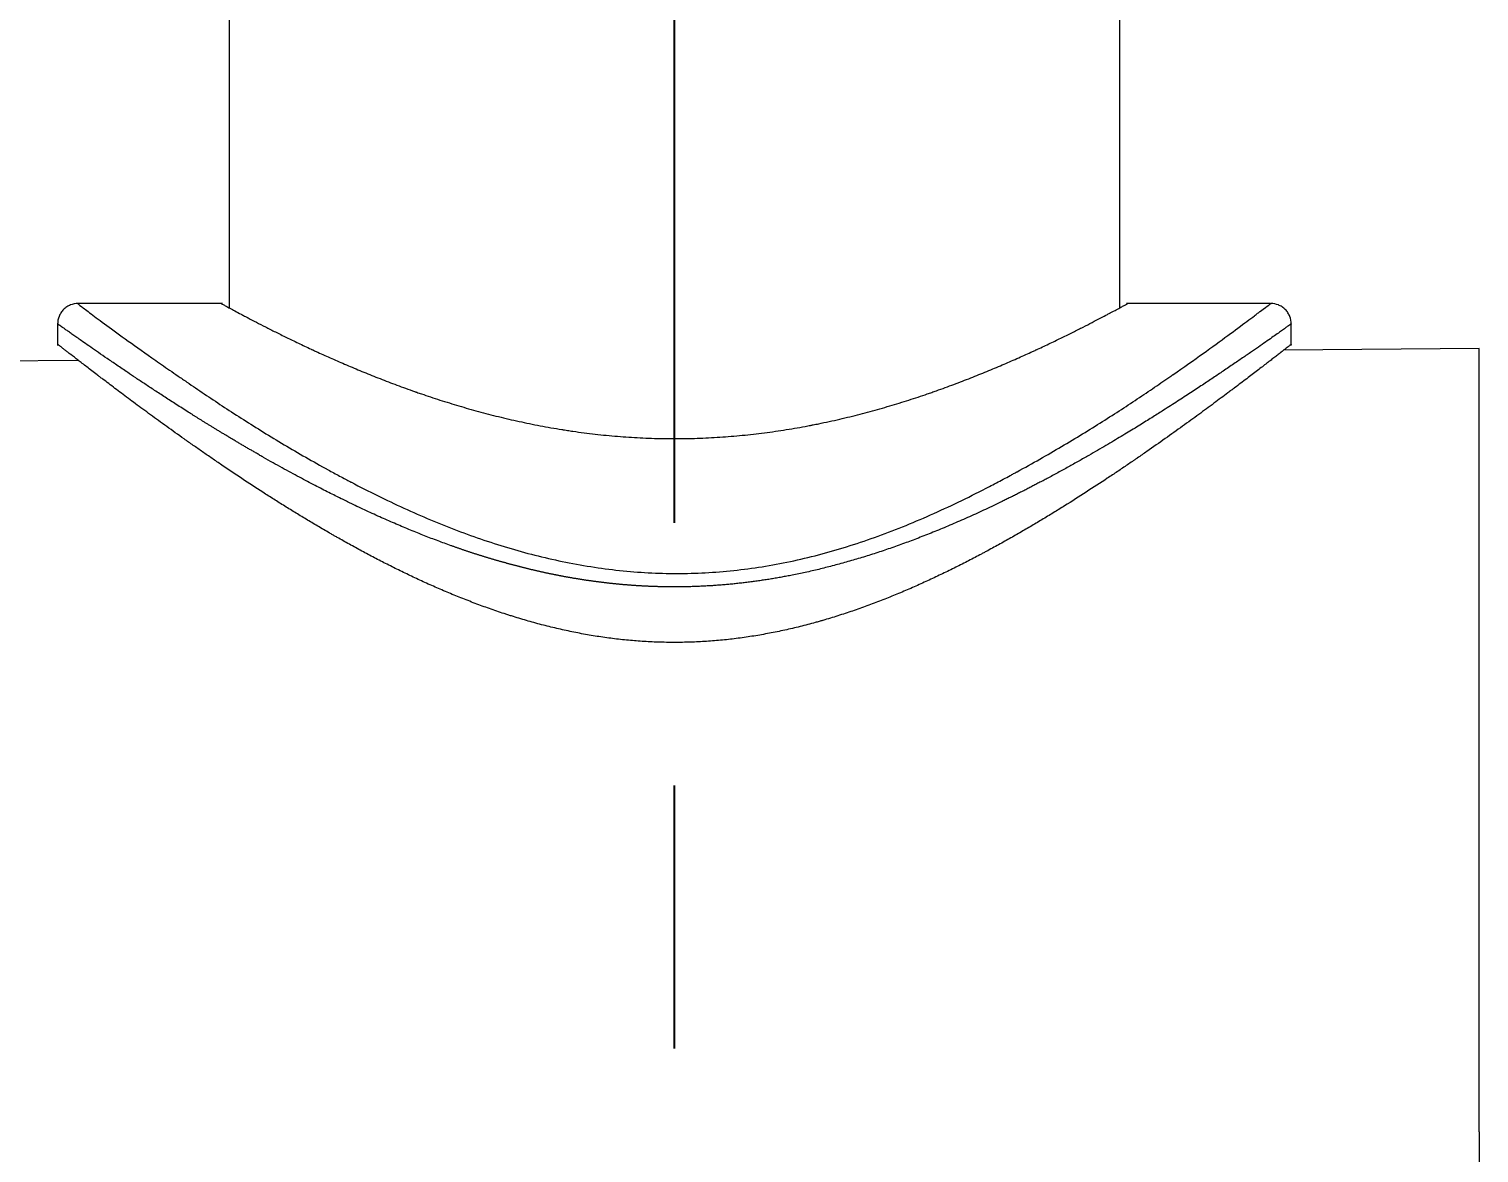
# Model space of a CAD drawing. Header units: millimetres. Extents: x 17284 to 19660, y -6011 to -2651.
# Drawn here: x 17982.21 to 18017.25, y -4377.66 to -4350.5 of the extents above; entities that cross this region are included whole.
import ezdxf

# ---------------------------------------------------------------- set-up
doc = ezdxf.new("R2010")
doc.units = ezdxf.units.MM
doc.linetypes.add('CENTERX2', pattern=[101.6, 63.5, -12.7, 12.7, -12.7])
doc.layers.add('CENTER', color=1, linetype='CENTERX2')
doc.layers.add('DIM', color=3, linetype='Continuous', lineweight=13)
doc.styles.get("Standard").update_dxf_attribs({"font": 'arial.ttf'})
doc.dimstyles.get("Standard").update_dxf_attribs({"dimtxt": 0.18, "dimasz": 0.18, "dimexe": 0.18, "dimexo": 0.0625, "dimgap": 0.09, "dimtad": 0, "dimtih": 1, "dimtoh": 1, "dimdec": 1, "dimdsep": 46, "dimtxsty": 'Standard', "dimcen": 0.09, "dimadec": 0, "dimazin": 0, "dimtfac": 1, "dimtdec": 1, "dimtofl": 0, "dimtmove": 0, "dimatfit": 3, "dimfxl": 1, "dimtolj": 1, "dimtzin": 0, "dimarcsym": 0})

# ---------------------------------------------------------------- blocks, each defined once
blk = doc.blocks.new('*D113')
at = {"layer": 'Defpoints', "color": 0, "transparency": 16777216}
for p in [(17984.973, -3879.358, 0), (17740.521, -4555.632), (17984.973, -4555.632)]:
    blk.add_point(p, dxfattribs=at)
at = {"layer": 'DIM', "color": 0, "lineweight": -2, "transparency": 16777216}
for p, q in [((17984.911, -3879.358), (17740.341, -3879.358)), ((17740.521, -3897.358), (17740.521, -4203.305)), ((17740.521, -4537.632), (17740.521, -4231.686)), ((17984.911, -4555.632), (17740.341, -4555.632))]:
    blk.add_line(p, q, dxfattribs=at)
at = {"layer": 'DIM', "color": 0, "transparency": 16777216}
for points in [[(17737.521, -3897.358), (17743.521, -3897.358), (17740.521, -3879.358)], [(17737.521, -4537.632), (17743.521, -4537.632), (17740.521, -4555.632)]]:
    blk.add_solid(points, dxfattribs=at)
at = {"layer": 'DIM', "color": 0, "transparency": 16777216, "insert": (17740.521, -4217.495), "char_height": 18, "attachment_point": 5}
blk.add_mtext('\\A1;692', dxfattribs=at)
blk = doc.blocks.new('*D120')
at = {"layer": 'Defpoints', "color": 0, "transparency": 16777216}
for p in [(18062.966, -4312.47), (18062.966, -4362.585, 0), (17949.926, -4377.144, 0)]:
    blk.add_point(p, dxfattribs=at)
at = {"layer": 'DIM', "color": 0, "lineweight": -2, "transparency": 16777216}
for p, q in [((17949.926, -4377.082), (17949.926, -4312.29)), ((18062.966, -4362.522), (18062.966, -4312.29)), ((17949.926, -4312.47), (17931.926, -4312.47)), ((18044.966, -4312.47), (17967.926, -4312.47))]:
    blk.add_line(p, q, dxfattribs=at)
at = {"layer": 'DIM', "color": 0, "transparency": 16777216}
for points in [[(17967.926, -4309.47), (17967.926, -4315.47), (17949.926, -4312.47)], [(18044.966, -4309.47), (18044.966, -4315.47), (18062.966, -4312.47)]]:
    blk.add_solid(points, dxfattribs=at)
at = {"layer": 'DIM', "color": 0, "transparency": 16777216, "insert": (17907.889, -4312.47), "char_height": 18, "attachment_point": 5}
blk.add_mtext('\\A1;113', dxfattribs=at)

msp = doc.modelspace()

# ---------------------------------------------------------------- linework, layer by layer
at = {"linetype": 'Continuous', "lineweight": 18, "extrusion": (-1, -2.22045e-16, -3.42573e-11)}
for p, q in [((17987.046, -4230.688, 0), (17987.046, -4357.238, 0)), ((18008.569, -4357.238, 0), (18008.569, -4230.688, 0))]:
    msp.add_line(p, q, dxfattribs=at)
at = {"linetype": 'Continuous', "lineweight": 18, "extrusion": (-1, -2.22045e-16, 0)}
for p, q in [((17986.881, -4357.131, 0), (17983.407, -4357.131, 0)), ((18012.209, -4357.131, 0), (18008.733, -4357.131, 0)), ((17982.9, -4357.606, 0), (17982.9, -4358.144, 0)), ((18012.715, -4358.144, 0), (18012.715, -4357.565, 0)), ((18017.254, -4358.217, 0), (18012.536, -4358.258, 0)), ((17983.407, -4358.512, 0), (17977.728, -4358.562, 0))]:
    msp.add_line(p, q, dxfattribs=at)
at = {"linetype": 'Continuous', "lineweight": 13, "extrusion": (-1, -2.22045e-16, 0)}
for q in [(18017.254, -4358.217, 0), (18017.254, -4396.072, 0)]:
    msp.add_line((18017.254, -4377.144, 0), q, dxfattribs=at)
at = {"linetype": 'Continuous', "lineweight": 18}
for points, knots in [([(17983.394, -4357.131, 0), (17983.329, -4357.133, 0), (17983.236, -4357.152, 0), (17983.12, -4357.212, 0), (17983.04, -4357.275, 0), (17982.977, -4357.355, 0), (17982.917, -4357.471, 0), (17982.9, -4357.564, 0), (17982.9, -4357.629, 0)], [0, 0, 0, 0, 0.240961, 0.369535, 0.499992, 0.631415, 0.760777, 1, 1, 1, 1]), ([(17986.849, -4357.131, 0), (17986.849, -4357.131, 0), (17986.85, -4357.132, 0), (17986.855, -4357.134, 0), (17986.858, -4357.136, 0), (17986.86, -4357.137, 0), (17986.861, -4357.138, 0), (17986.861, -4357.138, 0), (17986.871, -4357.143, 0), (17986.898, -4357.158, 0), (17986.966, -4357.195, 0), (17987.061, -4357.246, 0), (17987.182, -4357.311, 0), (17987.28, -4357.364, 0), (17987.36, -4357.406, 0), (17987.401, -4357.428, 0), (17987.453, -4357.455, 0), (17987.479, -4357.469, 0), (17987.491, -4357.475, 0), (17987.498, -4357.479, 0), (17987.564, -4357.514, 0), (17987.7, -4357.585, 0), (17987.921, -4357.698, 0), (17988.164, -4357.82, 0), (17988.428, -4357.951, 0), (17988.715, -4358.089, 0), (17988.921, -4358.186, 0), (17989.034, -4358.239, 0), (17989.041, -4358.242, 0), (17989.054, -4358.248, 0), (17989.074, -4358.257, 0), (17989.121, -4358.279, 0), (17989.216, -4358.323, 0), (17989.411, -4358.411, 0), (17989.699, -4358.539, 0), (17990.062, -4358.694, 0), (17990.442, -4358.851, 0), (17990.84, -4359.008, 0), (17991.117, -4359.111, 0), (17991.329, -4359.189, 0), (17991.419, -4359.221, 0), (17991.519, -4359.256, 0), (17991.546, -4359.266, 0), (17991.564, -4359.272, 0), (17991.573, -4359.275, 0), (17991.619, -4359.291, 0), (17991.802, -4359.355, 0), (17992.138, -4359.466, 0), (17992.598, -4359.608, 0), (17993.069, -4359.743, 0), (17993.554, -4359.868, 0), (17994.051, -4359.984, 0), (17994.561, -4360.089, 0), (17994.911, -4360.15, 0), (17995.099, -4360.18, 0), (17995.121, -4360.184, 0), (17995.165, -4360.191, 0), (17995.243, -4360.203, 0), (17995.399, -4360.226, 0), (17995.711, -4360.269, 0), (17996.161, -4360.32, 0), (17996.704, -4360.365, 0), (17997.253, -4360.392, 0), (17997.622, -4360.398, 0), (17997.807, -4360.398, 0)], [0, 0, 0, 0, 0.015455, 0.023269, 0.027176, 0.029129, 0.029129, 0.031083, 0.031083, 0.062338, 0.093594, 0.124849, 0.156104, 0.18736, 0.18736, 0.202988, 0.210801, 0.214708, 0.216662, 0.216662, 0.218615, 0.249871, 0.281126, 0.312381, 0.343637, 0.374892, 0.406148, 0.406148, 0.408101, 0.408101, 0.410055, 0.413961, 0.421775, 0.437403, 0.468658, 0.499914, 0.531169, 0.562425, 0.59368, 0.59368, 0.609308, 0.613215, 0.615168, 0.615168, 0.617121, 0.617121, 0.624935, 0.656191, 0.687446, 0.718701, 0.749957, 0.781212, 0.812468, 0.843723, 0.843723, 0.845677, 0.84763, 0.851537, 0.859351, 0.874978, 0.906234, 0.937489, 0.968745, 1, 1, 1, 1]), ([(17997.807, -4360.398, 0), (17997.993, -4360.398, 0), (17998.361, -4360.392, 0), (17998.907, -4360.365, 0), (17999.448, -4360.321, 0), (17999.983, -4360.26, 0), (18000.512, -4360.184, 0), (18000.861, -4360.123, 0), (18001.057, -4360.086, 0), (18001.078, -4360.081, 0), (18001.111, -4360.075, 0), (18001.122, -4360.073, 0), (18001.143, -4360.069, 0), (18001.197, -4360.058, 0), (18001.337, -4360.03, 0), (18001.636, -4359.967, 0), (18002.053, -4359.87, 0), (18002.54, -4359.744, 0), (18003.013, -4359.609, 0), (18003.474, -4359.467, 0), (18003.772, -4359.368, 0), (18003.956, -4359.305, 0), (18003.993, -4359.292, 0), (18004.066, -4359.267, 0), (18004.102, -4359.254, 0), (18004.211, -4359.216, 0), (18004.425, -4359.139, 0), (18004.772, -4359.009, 0), (18005.169, -4358.852, 0), (18005.549, -4358.696, 0), (18005.913, -4358.541, 0), (18006.143, -4358.438, 0), (18006.312, -4358.362, 0), (18006.395, -4358.325, 0), (18006.49, -4358.281, 0), (18006.537, -4358.259, 0), (18006.557, -4358.25, 0), (18006.571, -4358.244, 0), (18006.684, -4358.191, 0), (18006.896, -4358.091, 0), (18007.182, -4357.953, 0), (18007.446, -4357.823, 0), (18007.688, -4357.701, 0), (18007.907, -4357.588, 0), (18008.104, -4357.486, 0), (18008.22, -4357.425, 0), (18008.288, -4357.389, 0), (18008.301, -4357.382, 0), (18008.317, -4357.373, 0), (18008.324, -4357.37, 0), (18008.337, -4357.363, 0), (18008.371, -4357.344, 0), (18008.448, -4357.303, 0), (18008.55, -4357.249, 0), (18008.645, -4357.197, 0), (18008.714, -4357.16, 0), (18008.756, -4357.137, 0), (18008.766, -4357.131, 0), (18008.766, -4357.131, 0), (18008.766, -4357.131, 0), (18008.766, -4357.131, 0)], [0, 0, 0, 0, 0.03119, 0.062381, 0.093571, 0.124761, 0.155951, 0.187142, 0.187142, 0.19104, 0.19104, 0.19299, 0.19299, 0.194939, 0.202737, 0.218332, 0.249522, 0.280712, 0.311903, 0.343093, 0.374283, 0.374283, 0.382081, 0.382081, 0.389878, 0.389878, 0.405473, 0.436664, 0.467854, 0.499044, 0.530234, 0.561425, 0.561425, 0.57702, 0.584817, 0.588716, 0.590666, 0.590666, 0.592615, 0.623805, 0.654996, 0.686186, 0.717376, 0.748566, 0.779757, 0.810947, 0.810947, 0.818744, 0.818744, 0.820694, 0.822643, 0.826542, 0.842137, 0.873327, 0.904518, 0.935708, 0.966898, 0.998088, 0.998088, 1, 1, 1, 1]), ([(18012.715, -4357.629, 0), (18012.715, -4357.565, 0), (18012.698, -4357.471, 0), (18012.638, -4357.355, 0), (18012.575, -4357.275, 0), (18012.495, -4357.212, 0), (18012.379, -4357.152, 0), (18012.286, -4357.133, 0), (18012.221, -4357.131, 0)], [0, 0, 0, 0, 0.239207, 0.368568, 0.499996, 0.630459, 0.759037, 1, 1, 1, 1]), ([(17997.807, -4365.322, 0), (17997.677, -4365.322, 0), (17997.417, -4365.318, 0), (17997.03, -4365.299, 0), (17996.647, -4365.268, 0), (17996.267, -4365.224, 0), (17995.89, -4365.17, 0), (17995.516, -4365.104, 0), (17995.145, -4365.028, 0), (17994.778, -4364.942, 0), (17994.412, -4364.846, 0), (17994.11, -4364.759, 0), (17993.93, -4364.703, 0), (17993.855, -4364.679, 0), (17993.84, -4364.674, 0), (17993.81, -4364.665, 0), (17993.765, -4364.651, 0), (17993.601, -4364.597, 0), (17993.336, -4364.507, 0), (17992.989, -4364.379, 0), (17992.648, -4364.247, 0), (17992.312, -4364.109, 0), (17991.981, -4363.966, 0), (17991.656, -4363.819, 0), (17991.336, -4363.668, 0), (17991.02, -4363.514, 0), (17990.709, -4363.356, 0), (17990.403, -4363.196, 0), (17990.101, -4363.033, 0), (17989.852, -4362.895, 0), (17989.693, -4362.805, 0), (17989.631, -4362.771, 0), (17989.607, -4362.757, 0), (17989.595, -4362.75, 0), (17989.558, -4362.729, 0), (17989.436, -4362.659, 0), (17989.22, -4362.533, 0), (17988.938, -4362.365, 0), (17988.661, -4362.197, 0), (17988.389, -4362.03, 0), (17988.122, -4361.862, 0), (17987.774, -4361.64, 0), (17987.352, -4361.364, 0), (17987.028, -4361.146, 0), (17986.789, -4360.984, 0), (17986.632, -4360.877, 0), (17986.402, -4360.718, 0), (17986.251, -4360.613, 0), (17986.168, -4360.554, 0), (17986.159, -4360.548, 0), (17986.14, -4360.535, 0), (17986.112, -4360.515, 0), (17986.048, -4360.47, 0), (17985.848, -4360.329, 0), (17985.534, -4360.104, 0), (17985.142, -4359.82, 0), (17984.898, -4359.64, 0), (17984.723, -4359.51, 0), (17984.608, -4359.425, 0), (17984.442, -4359.301, 0), (17984.284, -4359.182, 0), (17984.133, -4359.068, 0), (17984.013, -4358.977, 0), (17983.932, -4358.916, 0), (17983.898, -4358.89, 0), (17983.881, -4358.877, 0), (17983.87, -4358.869, 0), (17983.77, -4358.792, 0), (17983.601, -4358.662, 0), (17983.39, -4358.5, 0), (17983.273, -4358.409, 0), (17983.194, -4358.348, 0), (17983.145, -4358.31, 0), (17983.081, -4358.26, 0), (17983.026, -4358.217, 0), (17982.988, -4358.187, 0), (17982.969, -4358.172, 0), (17982.961, -4358.166, 0), (17982.96, -4358.165, 0), (17982.957, -4358.163, 0), (17982.953, -4358.16, 0), (17982.938, -4358.148, 0), (17982.919, -4358.133, 0), (17982.904, -4358.121, 0), (17982.9, -4358.118, 0), (17982.9, -4358.118, 0), (17982.9, -4358.118, 0), (17982.9, -4358.118, 0)], [0, 0, 0, 0, 0.015622, 0.031243, 0.046865, 0.062486, 0.078108, 0.093729, 0.109351, 0.124973, 0.140594, 0.156216, 0.164026, 0.164026, 0.165979, 0.165979, 0.167932, 0.171837, 0.187459, 0.20308, 0.218702, 0.234323, 0.249945, 0.265567, 0.281188, 0.29681, 0.312431, 0.328053, 0.343674, 0.359296, 0.367107, 0.36906, 0.36906, 0.371012, 0.371012, 0.374918, 0.390539, 0.406161, 0.421782, 0.437404, 0.453025, 0.468647, 0.49989, 0.531133, 0.531133, 0.546755, 0.562376, 0.577998, 0.577998, 0.579951, 0.579951, 0.581903, 0.585809, 0.59362, 0.624863, 0.656106, 0.687349, 0.687349, 0.70297, 0.718592, 0.734214, 0.749835, 0.765457, 0.773268, 0.777173, 0.777173, 0.779126, 0.781078, 0.812321, 0.843565, 0.874808, 0.874808, 0.890429, 0.906051, 0.921672, 0.937294, 0.945105, 0.945105, 0.947057, 0.947057, 0.94901, 0.952916, 0.968537, 0.984159, 0.99978, 0.99978, 1, 1, 1, 1]), ([(18012.715, -4358.118, 0), (18012.715, -4358.118, 0), (18012.702, -4358.129, 0), (18012.644, -4358.174, 0), (18012.578, -4358.225, 0), (18012.52, -4358.271, 0), (18012.493, -4358.292, 0), (18012.461, -4358.317, 0), (18012.452, -4358.324, 0), (18012.446, -4358.328, 0), (18012.443, -4358.331, 0), (18012.427, -4358.343, 0), (18012.389, -4358.372, 0), (18012.32, -4358.426, 0), (18012.228, -4358.497, 0), (18012.128, -4358.575, 0), (18011.982, -4358.687, 0), (18011.779, -4358.843, 0), (18011.594, -4358.984, 0), (18011.447, -4359.095, 0), (18011.371, -4359.152, 0), (18011.292, -4359.211, 0), (18011.253, -4359.241, 0), (18011.239, -4359.251, 0), (18011.212, -4359.271, 0), (18011.145, -4359.322, 0), (18011.02, -4359.415, 0), (18010.846, -4359.544, 0), (18010.667, -4359.677, 0), (18010.418, -4359.859, 0), (18010.091, -4360.097, 0), (18009.673, -4360.395, 0), (18009.378, -4360.603, 0), (18009.15, -4360.761, 0), (18009.073, -4360.814, 0), (18008.986, -4360.874, 0), (18008.976, -4360.881, 0), (18008.956, -4360.895, 0), (18008.927, -4360.915, 0), (18008.858, -4360.962, 0), (18008.719, -4361.057, 0), (18008.518, -4361.193, 0), (18008.189, -4361.412, 0), (18007.766, -4361.688, 0), (18007.415, -4361.911, 0), (18007.146, -4362.079, 0), (18006.966, -4362.191, 0), (18006.689, -4362.358, 0), (18006.408, -4362.526, 0), (18006.121, -4362.692, 0), (18005.829, -4362.859, 0), (18005.581, -4362.996, 0), (18005.405, -4363.092, 0), (18005.328, -4363.133, 0), (18005.29, -4363.153, 0), (18005.265, -4363.167, 0), (18005.137, -4363.235, 0), (18004.919, -4363.349, 0), (18004.606, -4363.508, 0), (18004.289, -4363.663, 0), (18003.968, -4363.815, 0), (18003.642, -4363.962, 0), (18003.311, -4364.105, 0), (18002.975, -4364.243, 0), (18002.634, -4364.376, 0), (18002.288, -4364.503, 0), (18001.936, -4364.624, 0), (18001.637, -4364.718, 0), (18001.456, -4364.772, 0), (18001.387, -4364.792, 0), (18001.372, -4364.797, 0), (18001.342, -4364.805, 0), (18001.288, -4364.821, 0), (18001.121, -4364.868, 0), (18000.845, -4364.94, 0), (18000.475, -4365.027, 0), (18000.103, -4365.103, 0), (17999.728, -4365.169, 0), (17999.35, -4365.224, 0), (17998.969, -4365.268, 0), (17998.585, -4365.299, 0), (17998.198, -4365.318, 0), (17997.938, -4365.322, 0), (17997.807, -4365.322, 0)], [0, 0, 0, 0, 0.030344, 0.061624, 0.092903, 0.092903, 0.108542, 0.112452, 0.114407, 0.114407, 0.116362, 0.116362, 0.124182, 0.139822, 0.155461, 0.171101, 0.186741, 0.21802, 0.249299, 0.249299, 0.264939, 0.272758, 0.272758, 0.276668, 0.276668, 0.280578, 0.296218, 0.311857, 0.327497, 0.343137, 0.374416, 0.405695, 0.436974, 0.436974, 0.452614, 0.452614, 0.454569, 0.454569, 0.456524, 0.460434, 0.468253, 0.483893, 0.499533, 0.530812, 0.562091, 0.562091, 0.577731, 0.59337, 0.60901, 0.624649, 0.640289, 0.655929, 0.663748, 0.667658, 0.667658, 0.669613, 0.671568, 0.687208, 0.702847, 0.718487, 0.734127, 0.749766, 0.765406, 0.781046, 0.796685, 0.812325, 0.827964, 0.843604, 0.851424, 0.851424, 0.852401, 0.853379, 0.855334, 0.859244, 0.874883, 0.890523, 0.906162, 0.921802, 0.937442, 0.953081, 0.968721, 0.98436, 1, 1, 1, 1])]:
    msp.add_open_spline(points, degree=3, knots=knots, dxfattribs=at)
at = {"linetype": 'Continuous', "lineweight": 13}
for points, knots in [([(17983.384, -4357.131, 0), (17983.384, -4357.131, 0), (17983.386, -4357.135, 0), (17983.451, -4357.188, 0), (17983.685, -4357.367, 0), (17984.062, -4357.647, 0), (17984.583, -4358.025, 0), (17985.026, -4358.339, 0), (17985.394, -4358.597, 0), (17985.587, -4358.731, 0), (17985.828, -4358.897, 0), (17985.953, -4358.982, 0), (17986.016, -4359.026, 0), (17986.048, -4359.047, 0), (17986.064, -4359.058, 0), (17986.072, -4359.064, 0), (17986.076, -4359.066, 0), (17986.078, -4359.068, 0), (17986.079, -4359.069, 0), (17986.079, -4359.069, 0), (17986.08, -4359.069, 0), (17986.08, -4359.069, 0), (17986.08, -4359.069, 0), (17986.216, -4359.162, 0), (17986.494, -4359.351, 0), (17986.786, -4359.545, 0), (17987.235, -4359.839, 0), (17987.548, -4360.039, 0), (17988.201, -4360.442, 0), (17988.541, -4360.646, 0), (17989.073, -4360.95, 0), (17989.253, -4361.051, 0), (17989.529, -4361.202, 0), (17989.669, -4361.278, 0), (17989.833, -4361.365, 0), (17989.916, -4361.409, 0), (17989.958, -4361.431, 0), (17989.979, -4361.442, 0), (17989.989, -4361.448, 0), (17989.994, -4361.45, 0), (17989.997, -4361.452, 0), (17989.998, -4361.452, 0), (17989.999, -4361.453, 0), (17989.999, -4361.453, 0), (17989.999, -4361.453, 0), (17989.999, -4361.453, 0), (17989.999, -4361.453, 0), (17990.21, -4361.563, 0), (17990.631, -4361.777, 0), (17991.268, -4362.08, 0), (17991.909, -4362.362, 0), (17992.554, -4362.621, 0), (17993.203, -4362.854, 0), (17993.857, -4363.06, 0), (17994.515, -4363.239, 0), (17994.957, -4363.338, 0), (17995.179, -4363.382, 0)], [0, 0, 0, 0, 0.012428, 0.082969, 0.15351, 0.224051, 0.294591, 0.365132, 0.365132, 0.400403, 0.418038, 0.426856, 0.431264, 0.433469, 0.434571, 0.435122, 0.435398, 0.435535, 0.435604, 0.435639, 0.435656, 0.435656, 0.435673, 0.435673, 0.470944, 0.506214, 0.506214, 0.576755, 0.576755, 0.647296, 0.647296, 0.682566, 0.682566, 0.700201, 0.709019, 0.713428, 0.715632, 0.716734, 0.717285, 0.717561, 0.717699, 0.717768, 0.717802, 0.717819, 0.717828, 0.717828, 0.717837, 0.717837, 0.753107, 0.788377, 0.823648, 0.858918, 0.894189, 0.929459, 0.96473, 1, 1, 1, 1]), ([(17995.179, -4363.382, 0), (17995.411, -4363.429, 0), (17995.875, -4363.51, 0), (17996.569, -4363.597, 0), (17997.261, -4363.648, 0), (17997.952, -4363.662, 0), (17998.64, -4363.639, 0), (17999.327, -4363.58, 0), (18000.012, -4363.484, 0), (18000.695, -4363.354, 0), (18001.376, -4363.188, 0), (18002.055, -4362.989, 0), (18002.732, -4362.758, 0), (18003.407, -4362.498, 0), (18004.081, -4362.209, 0), (18004.752, -4361.895, 0), (18005.199, -4361.67, 0), (18005.533, -4361.497, 0), (18005.7, -4361.409, 0), (18005.895, -4361.305, 0), (18005.992, -4361.252, 0), (18006.041, -4361.226, 0), (18006.065, -4361.213, 0), (18006.077, -4361.206, 0), (18006.083, -4361.203, 0), (18006.086, -4361.201, 0), (18006.088, -4361.2, 0), (18006.089, -4361.2, 0), (18006.089, -4361.2, 0), (18006.089, -4361.2, 0), (18006.089, -4361.2, 0), (18006.089, -4361.2, 0), (18006.09, -4361.199, 0), (18006.463, -4360.996, 0), (18006.822, -4360.791, 0), (18007.509, -4360.385, 0), (18007.838, -4360.184, 0), (18008.465, -4359.787, 0), (18008.764, -4359.592, 0), (18009.19, -4359.307, 0), (18009.329, -4359.214, 0), (18009.53, -4359.076, 0), (18009.63, -4359.008, 0), (18009.744, -4358.93, 0), (18009.8, -4358.891, 0), (18009.828, -4358.872, 0), (18009.842, -4358.862, 0), (18009.849, -4358.857, 0), (18009.852, -4358.855, 0), (18009.854, -4358.854, 0), (18009.855, -4358.853, 0), (18009.855, -4358.853, 0), (18009.855, -4358.853, 0), (18009.856, -4358.853, 0), (18010.121, -4358.669, 0), (18010.364, -4358.498, 0), (18010.805, -4358.182, 0), (18011.004, -4358.038, 0), (18011.357, -4357.779, 0), (18011.511, -4357.665, 0), (18011.71, -4357.516, 0), (18011.801, -4357.448, 0), (18011.892, -4357.379, 0), (18011.934, -4357.347, 0), (18011.954, -4357.332, 0), (18011.964, -4357.325, 0), (18011.969, -4357.321, 0), (18011.972, -4357.319, 0), (18011.973, -4357.318, 0), (18011.973, -4357.318, 0), (18011.974, -4357.318, 0), (18011.974, -4357.318, 0), (18011.974, -4357.318, 0), (18011.974, -4357.318, 0), (18012.065, -4357.249, 0), (18012.187, -4357.159, 0), (18012.229, -4357.131, 0), (18012.231, -4357.131, 0)], [0, 0, 0, 0, 0.028033, 0.056066, 0.084099, 0.112131, 0.140164, 0.168197, 0.19623, 0.224263, 0.252296, 0.280329, 0.308361, 0.336394, 0.364427, 0.39246, 0.420493, 0.420493, 0.434509, 0.441518, 0.445022, 0.446774, 0.44765, 0.448088, 0.448307, 0.448416, 0.448471, 0.448498, 0.448512, 0.448519, 0.448522, 0.448522, 0.448526, 0.448526, 0.504592, 0.504592, 0.560657, 0.560657, 0.616723, 0.616723, 0.644756, 0.644756, 0.658772, 0.66578, 0.669285, 0.671037, 0.671913, 0.672351, 0.67257, 0.672679, 0.672734, 0.672761, 0.672761, 0.672789, 0.672789, 0.728854, 0.728854, 0.78492, 0.78492, 0.840986, 0.840986, 0.869019, 0.883035, 0.890043, 0.893547, 0.8953, 0.896176, 0.896614, 0.896833, 0.896942, 0.896997, 0.897024, 0.897024, 0.897052, 0.897052, 0.953117, 1, 1, 1, 1]), ([(17995.089, -4363.722, 0), (17995.079, -4363.72, 0), (17995.058, -4363.716, 0), (17995.028, -4363.71, 0), (17994.998, -4363.704, 0), (17994.968, -4363.698, 0), (17994.938, -4363.692, 0), (17994.907, -4363.686, 0), (17994.877, -4363.68, 0), (17994.847, -4363.674, 0), (17994.816, -4363.667, 0), (17994.786, -4363.661, 0), (17994.755, -4363.655, 0), (17994.725, -4363.648, 0), (17994.694, -4363.642, 0), (17994.663, -4363.635, 0), (17994.633, -4363.628, 0), (17994.602, -4363.621, 0), (17994.571, -4363.615, 0), (17994.541, -4363.608, 0), (17994.51, -4363.601, 0), (17994.479, -4363.594, 0), (17994.448, -4363.586, 0), (17994.417, -4363.579, 0), (17994.386, -4363.572, 0), (17994.355, -4363.565, 0), (17994.324, -4363.557, 0), (17994.293, -4363.55, 0), (17994.262, -4363.542, 0), (17994.231, -4363.535, 0), (17994.2, -4363.527, 0), (17994.169, -4363.519, 0), (17994.138, -4363.511, 0), (17994.106, -4363.503, 0), (17994.075, -4363.495, 0), (17994.044, -4363.487, 0), (17994.013, -4363.479, 0), (17993.981, -4363.471, 0), (17993.95, -4363.463, 0), (17993.918, -4363.455, 0), (17993.887, -4363.446, 0), (17993.855, -4363.438, 0), (17993.824, -4363.429, 0), (17993.792, -4363.421, 0), (17993.761, -4363.412, 0), (17993.729, -4363.403, 0), (17993.698, -4363.394, 0), (17993.666, -4363.385, 0), (17993.634, -4363.377, 0), (17993.602, -4363.368, 0), (17993.571, -4363.358, 0), (17993.539, -4363.349, 0), (17993.507, -4363.34, 0), (17993.475, -4363.331, 0), (17993.443, -4363.321, 0), (17993.411, -4363.312, 0), (17993.379, -4363.302, 0), (17993.348, -4363.293, 0), (17993.316, -4363.283, 0), (17993.284, -4363.274, 0), (17993.251, -4363.264, 0), (17993.219, -4363.254, 0), (17993.187, -4363.244, 0), (17993.155, -4363.234, 0), (17993.123, -4363.224, 0), (17993.091, -4363.214, 0), (17993.059, -4363.204, 0), (17993.027, -4363.193, 0), (17992.994, -4363.183, 0), (17992.962, -4363.173, 0), (17992.93, -4363.162, 0), (17992.897, -4363.151, 0), (17992.865, -4363.141, 0), (17992.833, -4363.13, 0), (17992.8, -4363.119, 0), (17992.768, -4363.109, 0), (17992.736, -4363.098, 0), (17992.703, -4363.087, 0), (17992.671, -4363.076, 0), (17992.638, -4363.065, 0), (17992.606, -4363.053, 0), (17992.573, -4363.042, 0), (17992.541, -4363.031, 0), (17992.508, -4363.019, 0), (17992.475, -4363.008, 0), (17992.443, -4362.996, 0), (17992.315, -4362.951, 0), (17992.089, -4362.868, 0), (17991.762, -4362.743, 0), (17991.425, -4362.607, 0), (17991.079, -4362.462, 0), (17990.724, -4362.307, 0), (17990.361, -4362.142, 0), (17990.079, -4362.009, 0), (17989.875, -4361.91, 0), (17989.746, -4361.847, 0), (17989.606, -4361.777, 0), (17989.454, -4361.7, 0), (17989.29, -4361.617, 0), (17989.116, -4361.528, 0), (17988.932, -4361.431, 0), (17988.738, -4361.328, 0), (17988.534, -4361.218, 0), (17988.322, -4361.102, 0), (17988.101, -4360.979, 0), (17987.924, -4360.878, 0), (17987.791, -4360.802, 0), (17987.706, -4360.753, 0), (17987.623, -4360.705, 0), (17987.541, -4360.657, 0), (17987.46, -4360.61, 0), (17987.381, -4360.564, 0), (17987.303, -4360.518, 0), (17987.226, -4360.472, 0), (17987.15, -4360.428, 0), (17987.076, -4360.383, 0), (17987.004, -4360.34, 0), (17986.932, -4360.297, 0), (17986.862, -4360.254, 0), (17986.793, -4360.213, 0), (17986.725, -4360.171, 0), (17986.659, -4360.131, 0), (17986.594, -4360.091, 0), (17986.53, -4360.051, 0), (17986.467, -4360.013, 0), (17986.405, -4359.974, 0), (17986.345, -4359.937, 0), (17986.285, -4359.9, 0), (17986.227, -4359.863, 0), (17986.17, -4359.828, 0), (17986.114, -4359.792, 0), (17985.978, -4359.707, 0), (17985.769, -4359.574, 0), (17985.497, -4359.398, 0), (17985.244, -4359.233, 0), (17985.008, -4359.078, 0), (17984.789, -4358.932, 0), (17984.562, -4358.779, 0), (17984.329, -4358.622, 0), (17984.096, -4358.463, 0), (17983.886, -4358.318, 0), (17983.699, -4358.188, 0), (17983.544, -4358.08, 0), (17983.418, -4357.992, 0), (17983.315, -4357.919, 0), (17983.224, -4357.855, 0), (17983.144, -4357.798, 0), (17983.076, -4357.75, 0), (17983.019, -4357.709, 0), (17982.973, -4357.676, 0), (17982.938, -4357.651, 0), (17982.913, -4357.634, 0), (17982.902, -4357.626, 0), (17982.9, -4357.625, 0), (17982.9, -4357.625, 0)], [0, 0, 0, 0, 0.001436, 0.002875, 0.004316, 0.005761, 0.007209, 0.008659, 0.010113, 0.01157, 0.013029, 0.014492, 0.015957, 0.017426, 0.018897, 0.020371, 0.021849, 0.023329, 0.024813, 0.026299, 0.027789, 0.029282, 0.030777, 0.032276, 0.033778, 0.035282, 0.03679, 0.038301, 0.039815, 0.041332, 0.042852, 0.044375, 0.045901, 0.04743, 0.048963, 0.050498, 0.052037, 0.053578, 0.055123, 0.056671, 0.058222, 0.059776, 0.061333, 0.062893, 0.064457, 0.066023, 0.067593, 0.069166, 0.070742, 0.072321, 0.073903, 0.075489, 0.077077, 0.078669, 0.080264, 0.081862, 0.083463, 0.085068, 0.086675, 0.088286, 0.0899, 0.091517, 0.093138, 0.094761, 0.096388, 0.098018, 0.099651, 0.101288, 0.102927, 0.10457, 0.106216, 0.107865, 0.109518, 0.111174, 0.112833, 0.114495, 0.11616, 0.117829, 0.119501, 0.121176, 0.122855, 0.124537, 0.126222, 0.12791, 0.129601, 0.131296, 0.132994, 0.149551, 0.166913, 0.185085, 0.204067, 0.223862, 0.244471, 0.265895, 0.272748, 0.280359, 0.28873, 0.29786, 0.307748, 0.318397, 0.329804, 0.34197, 0.354896, 0.368581, 0.383025, 0.398228, 0.404044, 0.409803, 0.415505, 0.42115, 0.426738, 0.43227, 0.437744, 0.443161, 0.448522, 0.453825, 0.459072, 0.464261, 0.469394, 0.47447, 0.479489, 0.484451, 0.489356, 0.494204, 0.498996, 0.503731, 0.508408, 0.513029, 0.517594, 0.522101, 0.526552, 0.530945, 0.554741, 0.577892, 0.600401, 0.622271, 0.643504, 0.664104, 0.691814, 0.718965, 0.745569, 0.771637, 0.797181, 0.816758, 0.836168, 0.855418, 0.874514, 0.893462, 0.912268, 0.930941, 0.949486, 0.968536, 0.987586, 1, 1, 1, 1]), ([(18012.715, -4357.626, 0), (18012.715, -4357.625, 0), (18012.711, -4357.628, 0), (18012.691, -4357.642, 0), (18012.651, -4357.67, 0), (18012.59, -4357.713, 0), (18012.509, -4357.772, 0), (18012.407, -4357.845, 0), (18012.284, -4357.932, 0), (18012.138, -4358.034, 0), (18011.971, -4358.151, 0), (18011.781, -4358.283, 0), (18011.568, -4358.429, 0), (18011.332, -4358.59, 0), (18011.085, -4358.757, 0), (18010.831, -4358.929, 0), (18010.568, -4359.103, 0), (18010.281, -4359.292, 0), (18009.968, -4359.496, 0), (18009.705, -4359.663, 0), (18009.505, -4359.79, 0), (18009.375, -4359.872, 0), (18009.237, -4359.958, 0), (18009.092, -4360.048, 0), (18008.938, -4360.143, 0), (18008.775, -4360.242, 0), (18008.603, -4360.346, 0), (18008.423, -4360.454, 0), (18008.233, -4360.566, 0), (18008.033, -4360.682, 0), (18007.855, -4360.785, 0), (18007.703, -4360.872, 0), (18007.579, -4360.942, 0), (18007.455, -4361.011, 0), (18007.329, -4361.081, 0), (18007.202, -4361.151, 0), (18007.074, -4361.221, 0), (18006.944, -4361.292, 0), (18006.825, -4361.356, 0), (18006.716, -4361.414, 0), (18006.619, -4361.465, 0), (18006.521, -4361.517, 0), (18006.422, -4361.568, 0), (18006.324, -4361.619, 0), (18006.225, -4361.669, 0), (18006.125, -4361.719, 0), (18006.026, -4361.769, 0), (18005.926, -4361.819, 0), (18005.826, -4361.868, 0), (18005.693, -4361.933, 0), (18005.527, -4362.013, 0), (18005.329, -4362.106, 0), (18005.133, -4362.197, 0), (18004.939, -4362.285, 0), (18004.748, -4362.369, 0), (18004.559, -4362.451, 0), (18004.374, -4362.53, 0), (18004.191, -4362.606, 0), (18004.011, -4362.679, 0), (18003.835, -4362.749, 0), (18003.661, -4362.816, 0), (18003.492, -4362.88, 0), (18003.265, -4362.964, 0), (18002.981, -4363.064, 0), (18002.637, -4363.178, 0), (18002.297, -4363.285, 0), (18001.96, -4363.383, 0), (18001.627, -4363.474, 0), (18001.298, -4363.557, 0), (18000.974, -4363.631, 0), (18000.737, -4363.681, 0), (18000.588, -4363.71, 0), (18000.525, -4363.722, 0), (18000.463, -4363.733, 0), (18000.4, -4363.745, 0), (18000.338, -4363.756, 0), (18000.275, -4363.767, 0), (18000.213, -4363.778, 0), (18000.15, -4363.788, 0), (18000.088, -4363.798, 0), (18000.025, -4363.808, 0), (17999.963, -4363.817, 0), (17999.901, -4363.827, 0), (17999.838, -4363.836, 0), (17999.776, -4363.844, 0), (17999.714, -4363.853, 0), (17999.652, -4363.861, 0), (17999.59, -4363.869, 0), (17999.527, -4363.877, 0), (17999.465, -4363.884, 0), (17999.403, -4363.891, 0), (17999.341, -4363.898, 0), (17999.279, -4363.904, 0), (17999.217, -4363.911, 0), (17999.156, -4363.917, 0), (17999.094, -4363.923, 0), (17999.032, -4363.928, 0), (17998.97, -4363.933, 0), (17998.908, -4363.938, 0), (17998.847, -4363.943, 0), (17998.785, -4363.947, 0), (17998.724, -4363.952, 0), (17998.662, -4363.955, 0), (17998.601, -4363.959, 0), (17998.539, -4363.962, 0), (17998.478, -4363.965, 0), (17998.417, -4363.968, 0), (17998.356, -4363.971, 0), (17998.294, -4363.973, 0), (17998.233, -4363.975, 0), (17998.172, -4363.977, 0), (17998.111, -4363.978, 0), (17998.05, -4363.979, 0), (17997.99, -4363.98, 0), (17997.929, -4363.981, 0), (17997.868, -4363.981, 0), (17997.828, -4363.981, 0), (17997.807, -4363.981, 0)], [0, 0, 0, 0, 0.015368, 0.036586, 0.057767, 0.079956, 0.102428, 0.125198, 0.148279, 0.171686, 0.19543, 0.219525, 0.243982, 0.268813, 0.294028, 0.315776, 0.338336, 0.361714, 0.385913, 0.410938, 0.419678, 0.428812, 0.43834, 0.448263, 0.45858, 0.469292, 0.480399, 0.4919, 0.503797, 0.516088, 0.528775, 0.536074, 0.543374, 0.550675, 0.557979, 0.565284, 0.57259, 0.579898, 0.587208, 0.592631, 0.598036, 0.603422, 0.60879, 0.61414, 0.619471, 0.624784, 0.630079, 0.635355, 0.640614, 0.645853, 0.656266, 0.666455, 0.676423, 0.686169, 0.695693, 0.704996, 0.714077, 0.722937, 0.731577, 0.739995, 0.748194, 0.756172, 0.76393, 0.779891, 0.795509, 0.810788, 0.825732, 0.840345, 0.854631, 0.868594, 0.882239, 0.884894, 0.887543, 0.890188, 0.892828, 0.895464, 0.898094, 0.900721, 0.903342, 0.905959, 0.908572, 0.91118, 0.913784, 0.916383, 0.918978, 0.921569, 0.924155, 0.926737, 0.929316, 0.93189, 0.93446, 0.937025, 0.939587, 0.942146, 0.9447, 0.94725, 0.949796, 0.952339, 0.954878, 0.957414, 0.959945, 0.962474, 0.964998, 0.967519, 0.970037, 0.972552, 0.975063, 0.97757, 0.980075, 0.982576, 0.985074, 0.987569, 0.990062, 0.992551, 0.995037, 0.99752, 1, 1, 1, 1]), ([(17997.807, -4363.981, 0), (17997.797, -4363.981, 0), (17997.776, -4363.981, 0), (17997.744, -4363.981, 0), (17997.713, -4363.981, 0), (17997.681, -4363.981, 0), (17997.649, -4363.981, 0), (17997.618, -4363.98, 0), (17997.586, -4363.98, 0), (17997.555, -4363.979, 0), (17997.523, -4363.978, 0), (17997.491, -4363.978, 0), (17997.46, -4363.977, 0), (17997.428, -4363.976, 0), (17997.396, -4363.975, 0), (17997.364, -4363.974, 0), (17997.333, -4363.973, 0), (17997.301, -4363.972, 0), (17997.269, -4363.971, 0), (17997.237, -4363.97, 0), (17997.206, -4363.968, 0), (17997.174, -4363.967, 0), (17997.142, -4363.965, 0), (17997.11, -4363.964, 0), (17997.078, -4363.962, 0), (17997.046, -4363.961, 0), (17997.015, -4363.959, 0), (17996.983, -4363.957, 0), (17996.951, -4363.955, 0), (17996.919, -4363.953, 0), (17996.887, -4363.951, 0), (17996.855, -4363.949, 0), (17996.823, -4363.947, 0), (17996.791, -4363.944, 0), (17996.759, -4363.942, 0), (17996.727, -4363.94, 0), (17996.695, -4363.937, 0), (17996.663, -4363.935, 0), (17996.631, -4363.932, 0), (17996.599, -4363.929, 0), (17996.567, -4363.927, 0), (17996.535, -4363.924, 0), (17996.503, -4363.921, 0), (17996.471, -4363.918, 0), (17996.439, -4363.915, 0), (17996.407, -4363.912, 0), (17996.375, -4363.908, 0), (17996.343, -4363.905, 0), (17996.311, -4363.902, 0), (17996.279, -4363.898, 0), (17996.247, -4363.895, 0), (17996.215, -4363.891, 0), (17996.183, -4363.888, 0), (17996.151, -4363.884, 0), (17996.119, -4363.88, 0), (17996.086, -4363.876, 0), (17996.054, -4363.872, 0), (17996.022, -4363.868, 0), (17995.99, -4363.864, 0), (17995.958, -4363.86, 0), (17995.926, -4363.856, 0), (17995.894, -4363.852, 0), (17995.861, -4363.847, 0), (17995.829, -4363.843, 0), (17995.797, -4363.838, 0), (17995.765, -4363.834, 0), (17995.733, -4363.829, 0), (17995.701, -4363.825, 0), (17995.668, -4363.82, 0), (17995.636, -4363.815, 0), (17995.604, -4363.81, 0), (17995.572, -4363.805, 0), (17995.54, -4363.8, 0), (17995.507, -4363.795, 0), (17995.475, -4363.79, 0), (17995.443, -4363.784, 0), (17995.411, -4363.779, 0), (17995.379, -4363.774, 0), (17995.346, -4363.768, 0), (17995.314, -4363.763, 0), (17995.282, -4363.757, 0), (17995.25, -4363.751, 0), (17995.217, -4363.745, 0), (17995.185, -4363.74, 0), (17995.153, -4363.734, 0), (17995.121, -4363.728, 0), (17995.099, -4363.724, 0), (17995.089, -4363.722, 0)], [0, 0, 0, 0, 0.011472, 0.02295, 0.034433, 0.045922, 0.057416, 0.068916, 0.080421, 0.091932, 0.103449, 0.114972, 0.126501, 0.138035, 0.149576, 0.161123, 0.172676, 0.184235, 0.195801, 0.207372, 0.21895, 0.230535, 0.242126, 0.253724, 0.265328, 0.276939, 0.288556, 0.30018, 0.311812, 0.32345, 0.335095, 0.346747, 0.358406, 0.370072, 0.381745, 0.393426, 0.405114, 0.416809, 0.428511, 0.440222, 0.451939, 0.463664, 0.475397, 0.487137, 0.498885, 0.510641, 0.522405, 0.534177, 0.545956, 0.557744, 0.56954, 0.581343, 0.593155, 0.604975, 0.616804, 0.628641, 0.640486, 0.652339, 0.664201, 0.676072, 0.687951, 0.699839, 0.711736, 0.723641, 0.735555, 0.747478, 0.75941, 0.771351, 0.783301, 0.79526, 0.807228, 0.819205, 0.831191, 0.843187, 0.855192, 0.867207, 0.879231, 0.891264, 0.903307, 0.91536, 0.927422, 0.939494, 0.951575, 0.963667, 0.975768, 0.987879, 1, 1, 1, 1])]:
    msp.add_open_spline(points, degree=3, knots=knots, dxfattribs=at)
at = {"layer": 'CENTER', "ltscale": 0.5}
msp.add_line((17997.807, -4565.632), (17997.807, -3869.358), dxfattribs=at)

# ---------------------------------------------------------------- dimensions: what is measured, and where the dimension line sits
at = {"layer": 'DIM', "color": 3}
dim = msp.add_linear_dim(base=(17740.521, -4555.632), p1=(17984.973, -3879.358, 0), p2=(17984.973, -4555.632), angle=90, text='692', dimstyle='Standard', override={"dimtxt": 18, "dimasz": 18, "dimgap": 5}, dxfattribs=at)
dim.commit()
dim.dimension.update_dxf_attribs({"geometry": '*D113', "text_midpoint": (17740.521, -4217.495)})
dim = msp.add_linear_dim(base=(18062.966, -4312.47), p1=(17949.926, -4377.144, 0), p2=(18062.966, -4362.585, 0), dimstyle='Standard', override={"dimtxt": 18, "dimasz": 18, "dimgap": 5}, dxfattribs=at)
dim.commit()
dim.dimension.update_dxf_attribs({"geometry": '*D120', "text_midpoint": (17907.889, -4312.47), "dimtype": 160})

doc.saveas('drawing.dxf')
